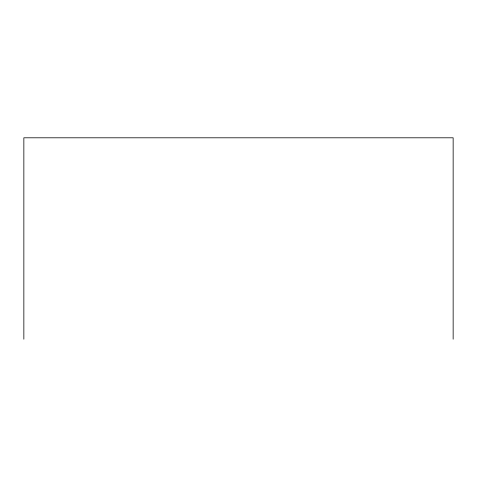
<?xml version="1.0" encoding="UTF-8"?>
<svg xmlns="http://www.w3.org/2000/svg" width="477" height="477" viewBox="0 0 477 477"><rect width="100%" height="100%" fill="white"/><g stroke="black" fill="none" stroke-linecap="round" stroke-linejoin="round"><path stroke-width="0.72" d="M453.15 339.201L453.15 137.799L23.85 137.799L23.85 339.201"/></g></svg>
